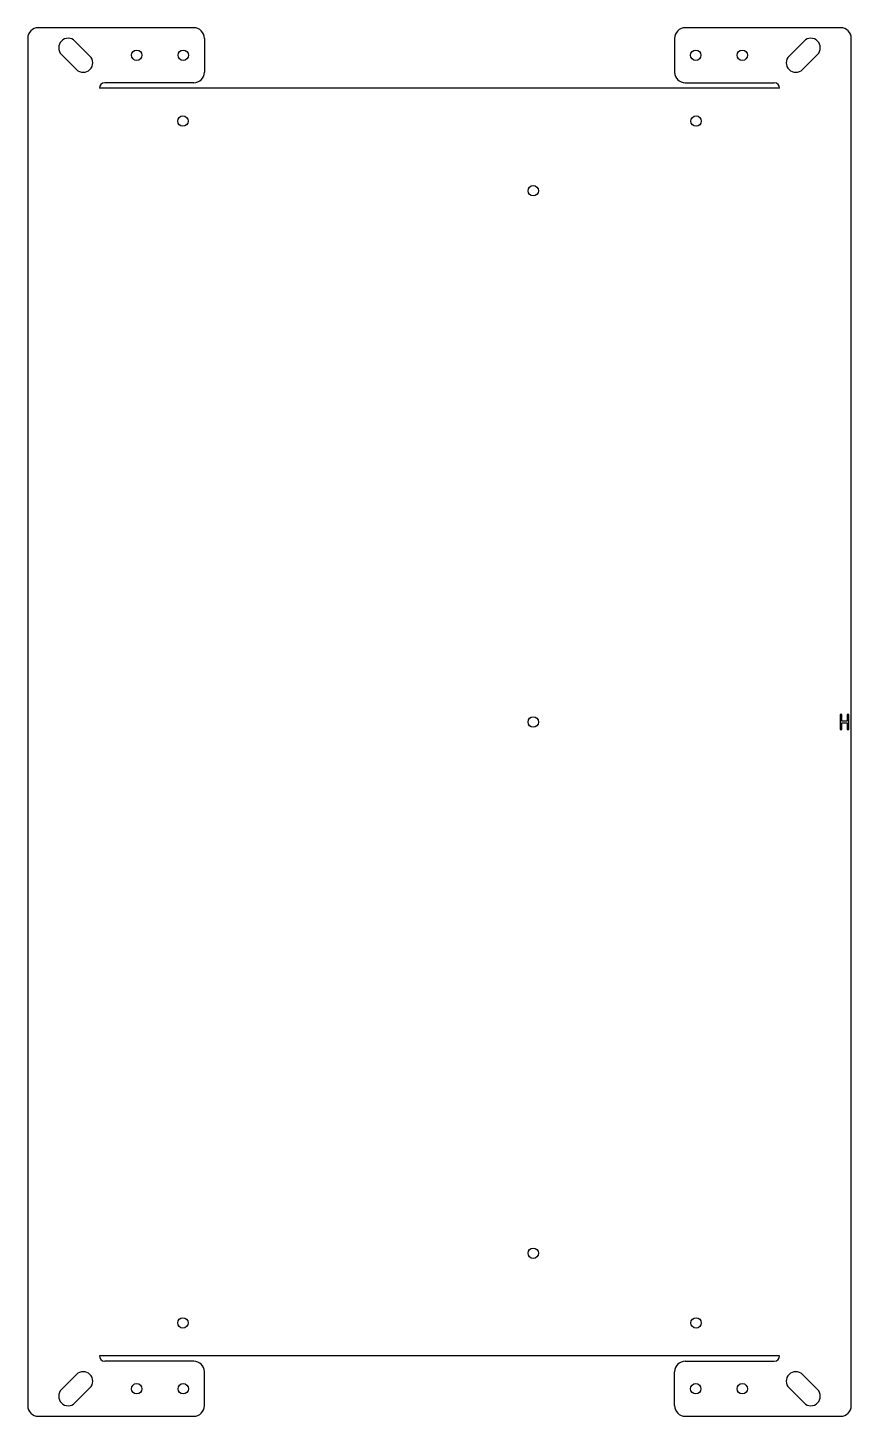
# Model space of a CAD drawing. Header units: millimetres. Extents: x -194 to 194, y -328 to 328.
import ezdxf

# ---------------------------------------------------------------- set-up
doc = ezdxf.new("R2010")
doc.units = ezdxf.units.MM

msp = doc.modelspace()

# ---------------------------------------------------------------- linework, layer by layer
at = {"color": 7, "linetype": 'Continuous', "lineweight": 25}
for p, q in [((-194.48, 323), (-194.48, -323)), ((-116.04, 328), (-189.48, 328)), ((-165.12, 314.65), (-172.19, 321.72)), ((-111.04, 323), (-111.04, 307)), ((111.04, 323), (111.04, 307)), ((189.48, 328), (116.04, 328)), ((165.12, 314.65), (172.19, 321.72)), ((194.48, -323), (194.48, 323)), ((-178.56, 315.35), (-171.49, 308.28)), ((178.56, 315.35), (171.49, 308.28)), ((-116.04, 302), (-158.15, 302)), ((116.04, 302), (158.15, 302)), ((-160.64, 299.51), (-160.64, 299.5)), ((160.64, 299.5), (-160.64, 299.5)), ((160.64, 299.51), (160.64, 299.5)), ((190.03, 3.5), (189.28, 3.5)), ((189.28, 3.5), (189.28, -3.5)), ((190.03, 0.38), (190.03, 3.5)), ((192.53, 0.38), (190.03, 0.38)), ((193.28, 3.5), (192.53, 3.5)), ((192.53, 3.5), (192.53, 0.38)), ((193.28, -3.5), (193.28, 3.5)), ((189.28, -3.5), (190.03, -3.5)), ((190.03, -3.5), (190.03, -0.38)), ((190.03, -0.38), (192.53, -0.38)), ((192.53, -0.38), (192.53, -3.5)), ((192.53, -3.5), (193.28, -3.5)), ((-160.64, -299.51), (-160.64, -299.5)), ((160.64, -299.5), (-160.64, -299.5)), ((160.64, -299.51), (160.64, -299.5)), ((-171.49, -308.28), (-178.56, -315.35)), ((-116.04, -302), (-158.15, -302)), ((-111.04, -323), (-111.04, -307)), ((111.04, -323), (111.04, -307)), ((116.04, -302), (158.15, -302)), ((171.49, -308.28), (178.56, -315.35)), ((-172.19, -321.72), (-165.12, -314.65)), ((172.19, -321.72), (165.12, -314.65)), ((-189.48, -328), (-116.04, -328)), ((116.04, -328), (189.48, -328))]:
    msp.add_line(p, q, dxfattribs=at)
for centre in [(-143.04, 315), (-121.04, 315), (121.04, 315), (143.04, 315), (-121.2, 283.9), (121.2, 283.9), (44.3, 251), (44.3, 0), (44.3, -251), (-121.2, -283.9), (121.2, -283.9), (-143.04, -315), (-121.04, -315), (121.04, -315), (143.04, -315)]:
    msp.add_circle(centre, 2.45, dxfattribs=at)
for centre, radius, start, end in [((-189.48, 323), 5, 90, 180), ((-175.38, 318.54), 4.5, 45, 225), ((-116.04, 323), 5, 0, 90), ((116.04, 323), 5, 90, 180), ((175.38, 318.54), 4.5, 315, 135), ((189.48, 323), 5, 0, 90), ((-168.3, 311.46), 4.5, 225, 45), ((168.3, 311.46), 4.5, 135, 315), ((-158.15, 299.51), 2.49, 90, 180), ((-116.04, 307), 5, 270, 0), ((116.04, 307), 5, 180, 270), ((158.15, 299.51), 2.49, 0, 90), ((-158.15, -299.51), 2.49, 180, 270), ((158.15, -299.51), 2.49, 270, 0), ((-168.3, -311.46), 4.5, 315, 135), ((-116.04, -307), 5, 0, 90), ((116.04, -307), 5, 90, 180), ((168.3, -311.46), 4.5, 45, 225), ((-175.38, -318.54), 4.5, 135, 315), ((175.38, -318.54), 4.5, 225, 45), ((-189.48, -323), 5, 180, 270), ((-116.04, -323), 5, 270, 0), ((116.04, -323), 5, 180, 270), ((189.48, -323), 5, 270, 0)]:
    msp.add_arc(centre, radius, start, end, dxfattribs=at)

doc.saveas('drawing.dxf')
